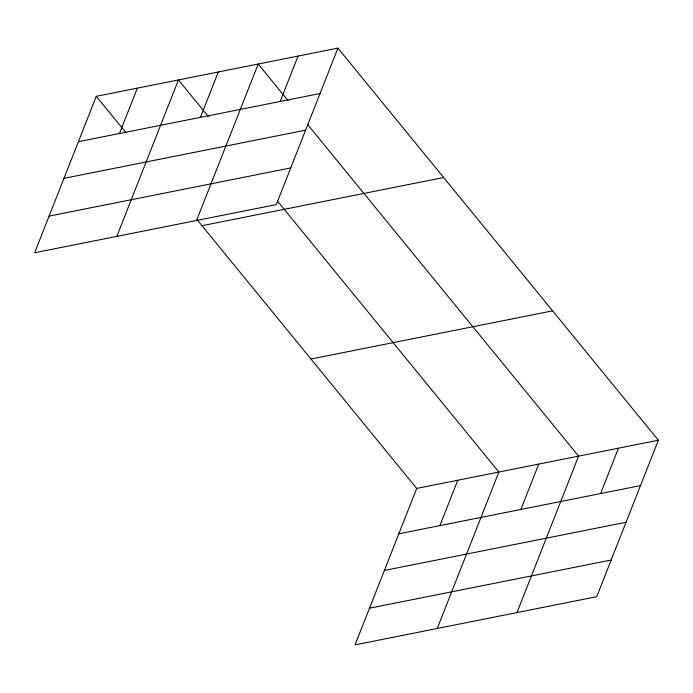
<?xml version="1.0" encoding="UTF-8"?>
<svg xmlns="http://www.w3.org/2000/svg" width="693" height="693" viewBox="0 0 693 693"><rect width="100%" height="100%" fill="white"/><g stroke="black" fill="none" stroke-linecap="round" stroke-linejoin="round"><path stroke-width="1.04" d="M337.924 48.138L96.275 96.318L34.65 252.763L276.299 204.582L337.924 48.138L658.35 440.237L596.725 596.682L355.076 644.862L416.701 488.418L658.35 440.237M119.482 133.506L137.353 88.124M116.814 236.382L178.439 79.938L208.264 116.433M200.433 117.36L218.312 71.985M196.552 220.478L258.186 64.033L288.002 100.528M280.18 101.464L298.051 56.081M439.908 525.606L457.778 480.232M437.231 628.482L498.865 472.037L277.399 201.031M520.859 509.468L538.73 464.085M516.978 612.586L578.603 456.133L307.666 124.584M600.606 493.563L618.477 448.189M78.404 141.693L320.053 93.512M63.964 178.344L305.613 130.163M49.09 216.112L290.739 167.931M202.018 225.71L443.667 177.529M310.958 359.026L552.607 310.845M398.821 533.792L640.479 485.611M384.39 570.452L626.039 522.262M369.508 608.211L611.165 560.031M96.275 96.318L126.1 132.813M197.271 219.906L416.701 488.418"/></g></svg>
